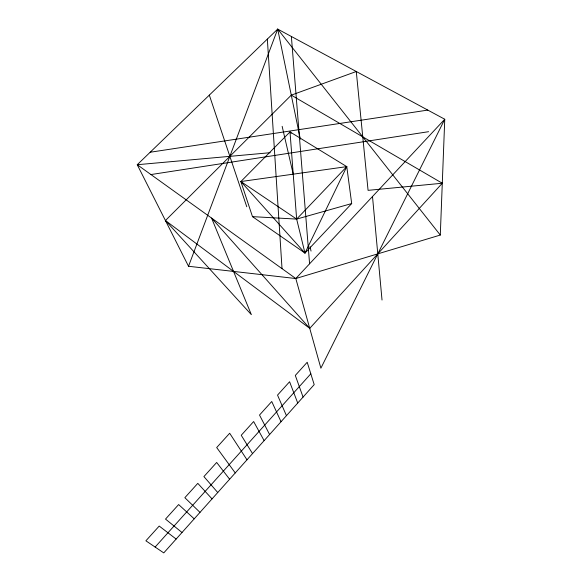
<?xml version="1.0" encoding="UTF-8"?>
<svg xmlns="http://www.w3.org/2000/svg" width="582" height="582" viewBox="0 0 582 582"><rect width="100%" height="100%" fill="white"/><g stroke="black" fill="none" stroke-linecap="round" stroke-linejoin="round"><path stroke-width="0.87" d="M440.29 235.055L444.757 119.245L277.694 29.1L137.243 164.721L188.532 266.272L295.802 278.538L440.29 235.055L277.694 29.1L188.532 266.272M304.983 253.075L346.777 166.627L290.011 131.918L240.875 181.548L252.479 216.642L304.983 253.075L351.688 203.562L346.777 166.627L240.875 181.548L304.983 253.075L296.645 219.094L290.011 131.918L291.189 133.285M155.132 547.058L310.817 373.797M309.74 328.35L442.291 183.243L291.284 95.15L165.434 220.534L251.351 314.651L211.557 218.061L309.74 328.35L165.434 220.534M295.802 278.538L444.757 119.245L320.886 368.202L295.802 278.538L137.243 164.721L270.201 152.702M346.777 166.627L296.645 219.094L252.479 216.642M291.284 95.15L356.279 71.506L368.071 190.35L442.291 183.243M351.688 203.562L296.645 219.094L240.875 181.548M150.949 174.556L428.592 131.692M150.156 152.244L427.785 110.093M176.142 539.056L159.213 526.063L145.893 540.802L163.768 552.9L314.2 384.622L307.209 362.259L295.307 375.434L303.062 397.084M181.999 532.501L165.514 519.093L178.645 504.558L194.213 518.838M199.99 512.378L184.85 497.69L197.793 483.358L212.037 498.898M217.741 492.525L203.911 476.585L216.671 462.464L229.628 479.226M235.252 472.933L216.686 447.558L229.679 433.255L246.986 459.802M252.537 453.596L241.239 435.278L253.643 421.543L264.119 440.639M269.597 434.514L259.514 415.046L271.743 401.507L281.033 421.724M286.439 415.672L277.534 395.105L289.596 381.748L297.722 403.05M209.324 95.121L246.768 206.756M230.312 155.139L230.69 156.274M282.146 126.323L293.292 174.44M310.024 246.673L311.043 251.082M277.694 29.1L300.348 139.2M372.502 196.52L382.025 300.028M291.371 36.477L309.588 263.799M267.342 39.103L282.023 268.644"/></g></svg>
